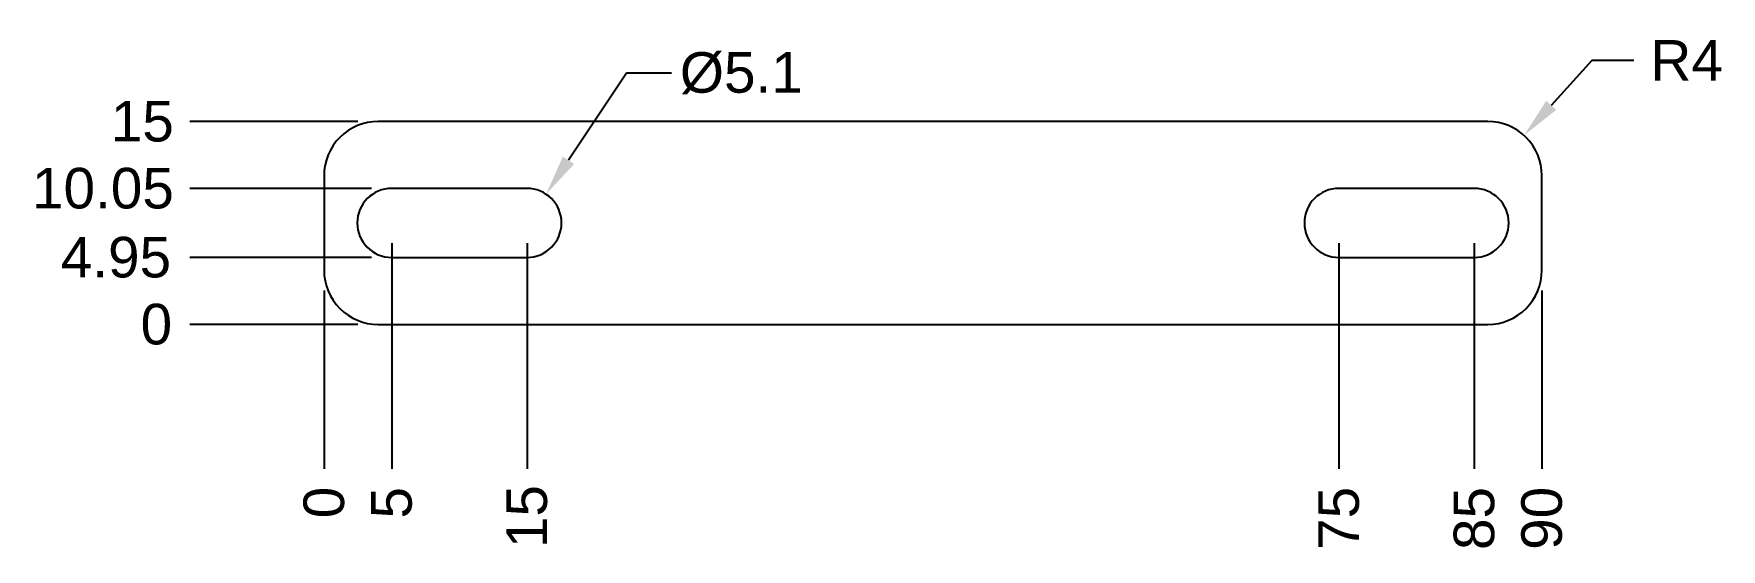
# Model space of a CAD drawing. Header units: millimetres. Extents: x -21 to 103, y -17 to 21.
import ezdxf

# ---------------------------------------------------------------- set-up
doc = ezdxf.new("R2010")
doc.units = ezdxf.units.MM
doc.layers.add('Dimensions', color=7, linetype='Continuous')
doc.layers.add('Parts', color=7, linetype='Continuous')
doc.styles.get("Standard").update_dxf_attribs({"font": 'arial.ttf'})
doc.dimstyles.new('Copy of Standard', dxfattribs={"dimtxt": 3, "dimasz": 3, "dimexe": 3, "dimexo": 1.5, "dimgap": 1.5, "dimtad": 0, "dimtoh": 1, "dimdsep": 46, "dimtxsty": 'Standard', "dimcen": 0, "dimadec": 0, "dimazin": 2, "dimtfac": 1, "dimtofl": 0, "dimtmove": 0, "dimatfit": 3, "dimfxl": 1, "dimtolj": 1, "dimtzin": 0, "dimarcsym": 0})

# ---------------------------------------------------------------- blocks, each defined once
blk = doc.blocks.new('*D1')
at = {"layer": 'Defpoints', "color": 0}
for p in [(0, 4), (0, 0), (0, -10.69)]:
    blk.add_point(p, dxfattribs=at)
at = {"layer": 'Dimensions', "color": 0, "lineweight": -2}
blk.add_line((0, 2.5), (0, -10.69), dxfattribs=at)
at = {"layer": 'Dimensions', "color": 0, "insert": (0, -13.17), "char_height": 3, "attachment_point": 5, "rotation": 90}
blk.add_mtext('\\A1;0', dxfattribs=at)
blk = doc.blocks.new('*D2')
at = {"layer": 'Defpoints', "color": 0}
for p in [(5, 7.5), (0, 0), (5, -10.69)]:
    blk.add_point(p, dxfattribs=at)
at = {"layer": 'Dimensions', "color": 0, "lineweight": -2}
blk.add_line((5, 6), (5, -10.69), dxfattribs=at)
at = {"layer": 'Dimensions', "color": 0, "insert": (5, -13.19), "char_height": 3, "attachment_point": 5, "rotation": 90}
blk.add_mtext('\\A1;5', dxfattribs=at)
blk = doc.blocks.new('*D3')
at = {"layer": 'Defpoints', "color": 0}
for p in [(15, 7.5), (0, 0), (15, -10.69)]:
    blk.add_point(p, dxfattribs=at)
at = {"layer": 'Dimensions', "color": 0, "lineweight": -2}
blk.add_line((15, 6), (15, -10.69), dxfattribs=at)
at = {"layer": 'Dimensions', "color": 0, "insert": (15, -14.21), "char_height": 3, "attachment_point": 5, "rotation": 90}
blk.add_mtext('\\A1;15', dxfattribs=at)
blk = doc.blocks.new('*D4')
at = {"layer": 'Defpoints', "color": 0}
for p in [(75, 7.5), (0, 0), (75, -10.69)]:
    blk.add_point(p, dxfattribs=at)
at = {"layer": 'Dimensions', "color": 0, "lineweight": -2}
blk.add_line((75, 6), (75, -10.69), dxfattribs=at)
at = {"layer": 'Dimensions', "color": 0, "insert": (75, -14.34), "char_height": 3, "attachment_point": 5, "rotation": 90}
blk.add_mtext('\\A1;75', dxfattribs=at)
blk = doc.blocks.new('*D5')
at = {"layer": 'Defpoints', "color": 0}
for p in [(85, 7.5), (0, 0), (85, -10.69)]:
    blk.add_point(p, dxfattribs=at)
at = {"layer": 'Dimensions', "color": 0, "lineweight": -2}
blk.add_line((85, 6), (85, -10.69), dxfattribs=at)
at = {"layer": 'Dimensions', "color": 0, "insert": (85, -14.35), "char_height": 3, "attachment_point": 5, "rotation": 90}
blk.add_mtext('\\A1;85', dxfattribs=at)
blk = doc.blocks.new('*D6')
at = {"layer": 'Defpoints', "color": 0}
for p in [(90, 4), (0, 0), (90, -10.69)]:
    blk.add_point(p, dxfattribs=at)
at = {"layer": 'Dimensions', "color": 0, "lineweight": -2}
blk.add_line((90, 2.5), (90, -10.69), dxfattribs=at)
at = {"layer": 'Dimensions', "color": 0, "insert": (90, -14.34), "char_height": 3, "attachment_point": 5, "rotation": 90}
blk.add_mtext('\\A1;90', dxfattribs=at)
blk = doc.blocks.new('*D7')
at = {"layer": 'Defpoints', "color": 0}
for p in [(-9.91, 0), (0, 0), (4, 0)]:
    blk.add_point(p, dxfattribs=at)
at = {"layer": 'Dimensions', "color": 0, "lineweight": -2}
blk.add_line((2.5, 0), (-9.91, 0), dxfattribs=at)
at = {"layer": 'Dimensions', "color": 0, "insert": (-12.39, 0), "char_height": 3, "attachment_point": 5}
blk.add_mtext('\\A1;0', dxfattribs=at)
blk = doc.blocks.new('*D8')
at = {"layer": 'Defpoints', "color": 0}
for p in [(-9.91, 15), (4, 15), (0, 0)]:
    blk.add_point(p, dxfattribs=at)
at = {"layer": 'Dimensions', "color": 0, "lineweight": -2}
blk.add_line((2.5, 15), (-9.91, 15), dxfattribs=at)
at = {"layer": 'Dimensions', "color": 0, "insert": (-13.43, 15), "char_height": 3, "attachment_point": 5}
blk.add_mtext('\\A1;15', dxfattribs=at)
blk = doc.blocks.new('*D9')
at = {"layer": 'Defpoints', "color": 0}
for p in [(-9.91, 4.95), (5, 4.95), (0, 0)]:
    blk.add_point(p, dxfattribs=at)
at = {"layer": 'Dimensions', "color": 0, "lineweight": -2}
blk.add_line((3.5, 4.95), (-9.91, 4.95), dxfattribs=at)
at = {"layer": 'Dimensions', "color": 0, "insert": (-15.38, 4.95), "char_height": 3, "attachment_point": 5}
blk.add_mtext('\\A1;4.95', dxfattribs=at)
blk = doc.blocks.new('*D10')
at = {"layer": 'Defpoints', "color": 0}
for p in [(-9.91, 10.05), (5, 10.05), (0, 0)]:
    blk.add_point(p, dxfattribs=at)
at = {"layer": 'Dimensions', "color": 0, "lineweight": -2}
blk.add_line((3.5, 10.05), (-9.91, 10.05), dxfattribs=at)
at = {"layer": 'Dimensions', "color": 0, "insert": (-16.34, 10.05), "char_height": 3, "attachment_point": 5}
blk.add_mtext('\\A1;10.05', dxfattribs=at)
blk = doc.blocks.new('*D11')
at = {"layer": 'Defpoints', "color": 0}
for p in [(16.41, 9.63), (13.59, 5.37)]:
    blk.add_point(p, dxfattribs=at)
at = {"layer": 'Dimensions', "color": 0, "lineweight": -2}
for p, q in [((22.34, 18.57), (18.07, 12.13)), ((25.67, 18.57), (22.34, 18.57))]:
    blk.add_line(p, q, dxfattribs=at)
at = {"layer": 'Dimensions', "color": 0}
blk.add_solid([(17.65, 12.4), (18.48, 11.85), (16.41, 9.63)], dxfattribs=at)
at = {"layer": 'Dimensions', "color": 0, "insert": (30.84, 18.57), "char_height": 3, "attachment_point": 5}
blk.add_mtext('\\A1;%%c5.1', dxfattribs=at)
blk = doc.blocks.new('*D12')
at = {"layer": 'Defpoints', "color": 0}
for p in [(88.68, 13.97), (86, 11)]:
    blk.add_point(p, dxfattribs=at)
at = {"layer": 'Dimensions', "color": 0, "lineweight": -2}
for p, q in [((93.7, 19.52), (90.69, 16.19)), ((96.79, 19.52), (93.7, 19.52))]:
    blk.add_line(p, q, dxfattribs=at)
at = {"layer": 'Dimensions', "color": 0}
blk.add_solid([(90.32, 16.53), (91.06, 15.86), (88.68, 13.97)], dxfattribs=at)
at = {"layer": 'Dimensions', "color": 0, "insert": (100.7, 19.52), "char_height": 3, "attachment_point": 5}
blk.add_mtext('\\A1;R4', dxfattribs=at)

msp = doc.modelspace()

# ---------------------------------------------------------------- linework, layer by layer
at = {"layer": 'Parts'}
for points in [[(4, 0), (86, 0, 0.4142136), (90, 4), (90, 11, 0.4142136), (86, 15), (4, 15, 0.4142136), (0, 11), (0, 4, 0.4142136)], [(5, 4.95), (15, 4.95, 1), (15, 10.05), (5, 10.05, 1)], [(75, 4.95), (85, 4.95, 1), (85, 10.05), (75, 10.05, 1)]]:
    msp.add_lwpolyline(points, format="xyb", close=True, dxfattribs=at)

# ---------------------------------------------------------------- dimensions: what is measured, and where the dimension line sits
at = {"layer": 'Dimensions'}
dim = msp.add_radius_dim(center=(86, 11), mpoint=(88.682, 13.968), dimstyle='Copy of Standard', dxfattribs=at)
dim.commit()
dim.dimension.update_dxf_attribs({"geometry": '*D12', "text_midpoint": (100.7, 19.519), "dimtype": 132})
dim = msp.add_diameter_dim_2p(p1=(13.591, 5.375), p2=(16.409, 9.625), dimstyle='Copy of Standard', dxfattribs=at)
dim.commit()
dim.dimension.update_dxf_attribs({"geometry": '*D11', "text_midpoint": (30.84, 18.571), "dimtype": 131})
for feature_location, offset, dtype, picture, middle in [((4, 15), (-13.915, 0), 0, '*D8', (-13.431, 15)), ((5, 10.05), (-14.915, 0), 0, '*D10', (-16.341, 10.05)), ((5, 7.5), (0, -18.195), 1, '*D2', (5, -13.188)), ((15, 7.5), (0, -18.195), 1, '*D3', (15, -14.211)), ((75, 7.5), (0, -18.195), 1, '*D4', (75, -14.34)), ((85, 7.5), (0, -18.195), 1, '*D5', (85, -14.353)), ((5, 4.95), (-14.915, 0), 0, '*D9', (-15.378, 4.95)), ((0, 4), (0, -14.694925347), 1, '*D1', (0, -13.171425347)), ((90, 4), (0, -14.695), 1, '*D6', (90, -14.335)), ((4, 0), (-13.914629527, 0), 0, '*D7', (-12.391129527, 0))]:
    dim = msp.add_ordinate_dim(feature_location=feature_location, offset=offset, dtype=dtype, origin=(0, 0), dimstyle='Copy of Standard', dxfattribs=at)
    dim.commit()
    dim.dimension.update_dxf_attribs({"geometry": picture, "text_midpoint": middle})

doc.saveas('drawing.dxf')
